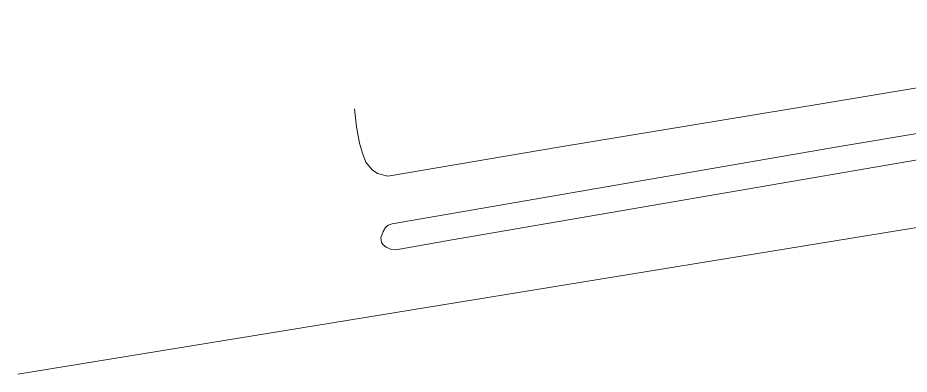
# Model space of a CAD drawing. Extents: x 2474 to 3317, y 1800 to 4862.
# Drawn here: x 2474.2 to 2618.4, y 3936.6 to 3994.2 of the extents above; entities that cross this region are included whole.
import ezdxf

# ---------------------------------------------------------------- set-up
doc = ezdxf.new("R2010")
doc.units = 0
doc.header["$MEASUREMENT"] = 0
doc.layers.add('ситуация', color=7, linetype='Continuous', lineweight=15)

msp = doc.modelspace()

# ---------------------------------------------------------------- linework, layer by layer
at = {"layer": 'ситуация', "linetype": 'Continuous', "lineweight": 18}
for p, q in [((2731.19, 3994.16), (2606.8, 3973.33)), ((2645.11, 3987.08), (2604.82, 3980.36)), ((2604.82, 3980.36), (2561.7, 3973.25)), ((2529.02, 3976.57), (2528.67, 3979.46)), ((2529.5, 3973.94), (2529.02, 3976.57)), ((2544.46, 3958.31), (2646.49, 3975.82)), ((2529.94, 3972.3), (2529.5, 3973.94)), ((2561.7, 3973.25), (2534.06, 3968.59)), ((2606.8, 3973.33), (2534.79, 3960.89)), ((2530.48, 3970.86), (2529.94, 3972.3)), ((2531.54, 3969.63), (2530.48, 3970.86)), ((2532.38, 3969), (2531.54, 3969.63)), ((2534.06, 3968.59), (2532.38, 3969)), ((2653.65, 3965.83), (2474.2, 3936.6)), ((2533.7, 3960.27), (2533.31, 3959.65)), ((2534.14, 3960.68), (2533.7, 3960.27)), ((2534.79, 3960.89), (2534.14, 3960.68)), ((2533.31, 3959.65), (2532.92, 3958.64)), ((2532.92, 3958.64), (2533.02, 3957.88)), ((2533.02, 3957.88), (2533.3, 3957.49)), ((2533.3, 3957.49), (2533.77, 3957.13)), ((2533.77, 3957.13), (2534.67, 3956.74)), ((2535.37, 3956.68), (2544.46, 3958.31)), ((2534.67, 3956.74), (2535.37, 3956.68))]:
    msp.add_line(p, q, dxfattribs=at)

doc.saveas('drawing.dxf')
